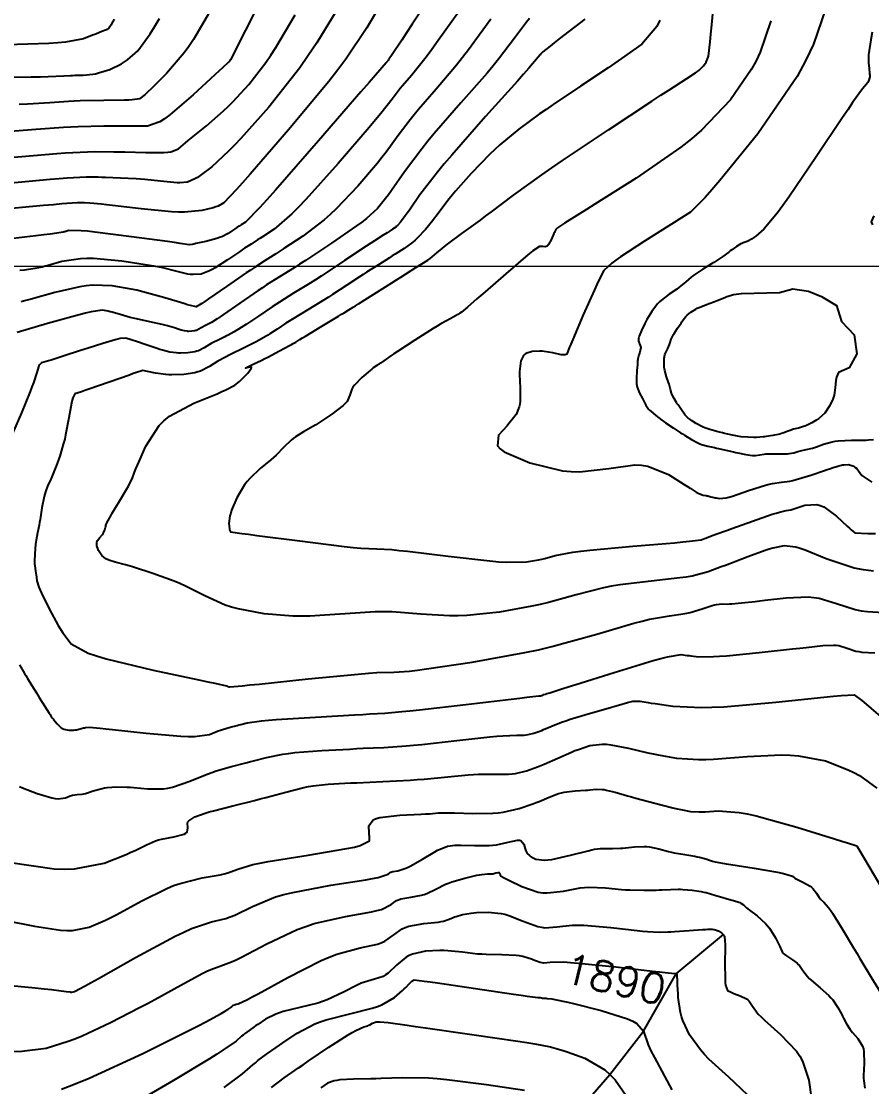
# Model space of a CAD drawing. Header units: metres. Extents: x 837117 to 838477, y 1189012 to 1191015.
# Drawn here: x 838113.6 to 838221.9, y 1189309.4 to 1189445.1 of the extents above; entities that cross this region are included whole.
import ezdxf

# ---------------------------------------------------------------- set-up
doc = ezdxf.new("R2010")
doc.units = ezdxf.units.M
doc.header["$LTSCALE"] = 0.3
doc.layers.add('COORD', color=7, linetype='Continuous', lineweight=20)
doc.layers.add('DRENAJE', color=5, linetype='Continuous', lineweight=25)
doc.layers.add('COTAS 10', color=1, linetype='Continuous')
doc.layers.add('COTAS INT', color=252, linetype='Continuous')
doc.styles.get("Standard").update_dxf_attribs({"font": 'simplex.shx'})

msp = doc.modelspace()

# ---------------------------------------------------------------- linework, layer by layer
at = {"layer": 'COORD'}
msp.add_line((837476.514, 1189413.872), (838476.514, 1189413.872), dxfattribs=at)
at = {"layer": 'COTAS 10'}
for points, elevation in [([(838109.052, 1189427.46), (838113.623, 1189427.843), (838118.094, 1189428.221), (838119.147, 1189428.295), (838120.12, 1189428.355), (838122.964, 1189428.459), (838125.368, 1189428.449), (838126.062, 1189428.437), (838126.77, 1189428.421), (838129.428, 1189428.332), (838131.737, 1189428.338), (838132.223, 1189428.381), (838132.644, 1189428.443), (838133.613, 1189428.82), (838134.482, 1189429.571), (838134.84, 1189429.87), (838135.249, 1189430.207), (838137.149, 1189431.751), (838139.34, 1189433.655), (838139.932, 1189434.219), (838140.517, 1189434.798), (838142.579, 1189437.025), (838144.713, 1189439.804), (838145.345, 1189440.733), (838145.994, 1189441.731), (838148.486, 1189445.908)], 1890), ([(838173.386, 1189445.355), (838170.544, 1189441.434), (838169.785, 1189440.444), (838169.038, 1189439.496), (838166.439, 1189436.421), (838164.164, 1189433.809), (838163.621, 1189433.153), (838163.117, 1189432.526), (838161.609, 1189430.505), (838160.053, 1189428.407), (838159.517, 1189427.731), (838158.936, 1189427.014), (838156.458, 1189424.084), (838153.693, 1189421.158), (838152.931, 1189420.443), (838152.17, 1189419.771), (838149.435, 1189417.69), (838147.043, 1189416.116), (838146.5, 1189415.763), (838146.007, 1189415.445), (838144.658, 1189414.599), (838143.285, 1189413.72), (838142.779, 1189413.382), (838142.217, 1189413.003), (838139.734, 1189411.293), (838137.411, 1189409.694), (838136.951, 1189409.385), (838136.571, 1189409.134), (838135.86, 1189408.713), (838135.131, 1189408.857), (838134.739, 1189408.963), (838134.264, 1189409.097), (838131.863, 1189409.821), (838129.046, 1189410.616), (838128.31, 1189410.795), (838127.592, 1189410.956), (838125.156, 1189411.388), (838122.625, 1189411.446), (838121.848, 1189411.371), (838121.038, 1189411.256), (838117.834, 1189410.51), (838114.847, 1189409.663), (838114.173, 1189409.484), (838113.565, 1189409.33)], 1900), ([(838209.08, 1189445.135), (838207.725, 1189441.144), (838207.201, 1189440.05), (838206.612, 1189438.961), (838203.945, 1189435.065), (838200.219, 1189431.18), (838198.962, 1189430.097), (838197.608, 1189429.012), (838191.903, 1189425.065), (838186.648, 1189421.777), (838185.578, 1189421.107), (838184.673, 1189420.54), (838182.795, 1189419.362), (838182.142, 1189418.935), (838182.01, 1189418.842), (838181.9, 1189418.761), (838181.68, 1189418.561), (838181.543, 1189418.293), (838181.485, 1189418.168), (838181.418, 1189418.022), (838181.106, 1189417.312), (838180.758, 1189416.642), (838180.669, 1189416.521), (838180.583, 1189416.427), (838180.3, 1189416.322), (838180.031, 1189416.378), (838179.954, 1189416.386), (838179.877, 1189416.391), (838179.589, 1189416.381), (838178.751, 1189415.831), (838178.327, 1189415.494), (838177.819, 1189415.078), (838175.289, 1189412.911), (838172.672, 1189410.622), (838172.11, 1189410.128), (838171.618, 1189409.696), (838170.427, 1189408.643), (838169.657, 1189408.026), (838169.43, 1189407.869), (838169.197, 1189407.719), (838168.307, 1189407.225), (838167.04, 1189406.524), (838166.569, 1189406.243), (838166.046, 1189405.924), (838163.723, 1189404.456), (838161.496, 1189403.011), (838161.033, 1189402.705), (838160.637, 1189402.441), (838159.761, 1189401.829), (838159.355, 1189401.528), (838159.254, 1189401.46), (838159.159, 1189401.399), (838158.861, 1189401.234), (838158.412, 1189400.925), (838158.222, 1189400.774), (838158.004, 1189400.593), (838156.979, 1189399.704), (838156.005, 1189398.702), (838155.819, 1189398.451), (838155.669, 1189398.211), (838155.428, 1189397.44), (838155.074, 1189396.643), (838154.852, 1189396.386), (838154.576, 1189396.115), (838153.135, 1189395.005), (838151.49, 1189393.925), (838151.086, 1189393.671), (838150.705, 1189393.437), (838149.516, 1189392.758), (838148.502, 1189392.124), (838148.231, 1189391.919), (838147.964, 1189391.701), (838147.037, 1189390.809), (838146.026, 1189389.801), (838145.707, 1189389.51), (838145.371, 1189389.214), (838144.016, 1189388.105), (838142.67, 1189386.839), (838142.339, 1189386.444), (838142.027, 1189386.03), (838141.053, 1189384.374), (838140.375, 1189382.785), (838140.25, 1189382.412), (838140.152, 1189382.069), (838140.023, 1189381.075), (838140.083, 1189380.425), (838140.105, 1189380.299), (838140.129, 1189380.197), (838140.23, 1189380.025), (838141.653, 1189379.835), (838142.51, 1189379.722), (838143.566, 1189379.583), (838149.053, 1189378.865), (838154.692, 1189378.168), (838155.844, 1189378.043), (838156.819, 1189377.947), (838158.865, 1189377.847), (838160.797, 1189377.762), (838161.701, 1189377.675), (838162.766, 1189377.561), (838167.941, 1189376.924), (838173.258, 1189376.317), (838174.412, 1189376.222), (838175.427, 1189376.16), (838177.941, 1189376.201), (838179.481, 1189376.478), (838179.882, 1189376.565), (838180.271, 1189376.655), (838181.585, 1189377.016), (838183.861, 1189377.433), (838184.857, 1189377.559), (838186.012, 1189377.689), (838191.503, 1189378.195), (838196.807, 1189378.646), (838197.845, 1189378.742), (838198.695, 1189378.824), (838200.206, 1189379.016), (838200.613, 1189379.17), (838200.767, 1189379.229), (838200.939, 1189379.295), (838201.71, 1189379.593), (838203.018, 1189380.08), (838203.529, 1189380.265), (838204.105, 1189380.472), (838206.722, 1189381.401), (838209.233, 1189382.262), (838209.742, 1189382.425), (838210.169, 1189382.556), (838211.041, 1189382.759), (838211.612, 1189382.854), (838211.85, 1189382.917), (838212.124, 1189382.996), (838213.4, 1189383.413), (838214.934, 1189383.521), (838215.37, 1189383.404), (838215.81, 1189383.224), (838217.439, 1189382.043), (838218.807, 1189380.745), (838219.083, 1189380.49), (838219.315, 1189380.28), (838219.779, 1189379.902), (838221.436, 1189379.836), (838222.419, 1189379.824)], 1910), ([(838112.22, 1189337.91), (838117.752, 1189337.102), (838119.085, 1189337.055), (838120.333, 1189337.085), (838124.121, 1189337.833), (838126.915, 1189338.949), (838127.535, 1189339.211), (838128.089, 1189339.453), (838129.537, 1189340.158), (838130.685, 1189340.665), (838131.05, 1189340.783), (838131.436, 1189340.891), (838133, 1189341.197), (838134.306, 1189341.517), (838134.529, 1189341.633), (838134.692, 1189341.762), (838134.778, 1189342.325), (838134.728, 1189342.927), (838134.804, 1189343.079), (838134.92, 1189343.226), (838135.664, 1189343.706), (838137.019, 1189344.194), (838137.519, 1189344.345), (838138.074, 1189344.504), (838140.53, 1189345.137), (838143.271, 1189345.819), (838144.006, 1189346.008), (838144.729, 1189346.198), (838147.256, 1189346.887), (838149.58, 1189347.463), (838150.176, 1189347.582), (838150.752, 1189347.682), (838152.663, 1189347.9), (838154.811, 1189348.01), (838155.537, 1189348.044), (838156.319, 1189348.079), (838159.618, 1189348.217), (838163.12, 1189348.4), (838164.03, 1189348.464), (838164.915, 1189348.533), (838167.896, 1189348.83), (838170.527, 1189349.083), (838171.191, 1189349.124), (838171.827, 1189349.153), (838173.893, 1189349.154), (838175.66, 1189349.171), (838176.108, 1189349.21), (838176.539, 1189349.263), (838177.945, 1189349.581), (838179.34, 1189350.083), (838179.763, 1189350.253), (838180.202, 1189350.436), (838181.921, 1189351.208), (838183.656, 1189351.976), (838184.106, 1189352.156), (838184.542, 1189352.322), (838186.005, 1189352.804), (838187.599, 1189352.991), (838188.118, 1189352.971), (838188.67, 1189352.92), (838190.944, 1189352.475), (838193.399, 1189351.887), (838194.065, 1189351.745), (838194.726, 1189351.612), (838197.063, 1189351.207), (838199.838, 1189351.029), (838200.774, 1189351.039), (838201.783, 1189351.075), (838206.033, 1189351.416), (838210.441, 1189351.638), (838211.549, 1189351.597), (838212.609, 1189351.513), (838216.033, 1189350.842), (838218.926, 1189349.727), (838219.651, 1189349.364), (838220.343, 1189348.976), (838222.57, 1189347.379)], 1900), ([(838206.107, 1189308.304), (838203.722, 1189310.549), (838201.18, 1189312.872), (838200.608, 1189313.469), (838200.093, 1189314.046), (838198.709, 1189315.963), (838197.874, 1189317.777), (838197.705, 1189318.289), (838197.563, 1189318.806), (838197.274, 1189320.705), (838197.248, 1189321.185), (838197.186, 1189322.298), (838197.171, 1189322.621), (838197.16, 1189322.893), (838197.152, 1189323.448), (838197.14, 1189323.625), (838197.126, 1189323.658), (838197.108, 1189323.684), (838197.005, 1189323.72), (838196.89, 1189323.712), (838196.865, 1189323.71), (838196.842, 1189323.709), (838196.782, 1189323.707), (838195.614, 1189323.838), (838194.893, 1189323.921), (838193.999, 1189324.024), (838189.332, 1189324.564), (838184.525, 1189325.065), (838183.542, 1189325.143), (838182.711, 1189325.195), (838180.967, 1189325.167), (838180.157, 1189325.104), (838179.914, 1189325.135), (838179.663, 1189325.187), (838178.751, 1189325.524), (838178.689, 1189325.546), (838177.467, 1189325.94), (838177.06, 1189326.013), (838176.623, 1189326.07), (838174.795, 1189326.147), (838172.796, 1189326.182), (838172.251, 1189326.212), (838171.71, 1189326.253), (838169.786, 1189326.474), (838167.906, 1189326.667), (838167.392, 1189326.69), (838166.88, 1189326.7), (838165.058, 1189326.623), (838163.395, 1189326.248), (838162.985, 1189326.069), (838162.597, 1189325.859), (838161.377, 1189324.827), (838160.293, 1189323.796), (838159.991, 1189323.586), (838159.688, 1189323.407), (838158.587, 1189323.033), (838157.306, 1189322.686), (838156.889, 1189322.524), (838156.445, 1189322.334), (838154.619, 1189321.413), (838152.547, 1189320.435), (838151.949, 1189320.209), (838151.339, 1189320.003), (838149.05, 1189319.423), (838146.943, 1189318.921), (838146.449, 1189318.764), (838145.993, 1189318.599), (838144.67, 1189317.938), (838143.699, 1189317.287), (838143.466, 1189317.129), (838143.249, 1189316.98), (838142.591, 1189316.521), (838141.999, 1189316.072), (838141.822, 1189315.929), (838141.641, 1189315.778), (838140.94, 1189315.166), (838139.271, 1189313.99), (838138.48, 1189313.484), (838137.545, 1189312.9), (838132.979, 1189310.137), (838128.1, 1189307.275)], 1890)]:
    msp.add_lwpolyline(points, dxfattribs=dict(at, elevation=elevation))
at = {"layer": 'COTAS INT'}
for points, elevation in [([(838167.059, 1189450.275), (838163.393, 1189444.71), (838162.654, 1189443.593), (838162.037, 1189442.66), (838160.806, 1189440.82), (838160.435, 1189440.29), (838160.359, 1189440.183), (838160.294, 1189440.093), (838160.157, 1189439.913), (838160.102, 1189439.849), (838160.088, 1189439.833), (838160.076, 1189439.818), (838160.039, 1189439.768), (838158.704, 1189438.221), (838157.873, 1189437.262), (838156.842, 1189436.072), (838151.452, 1189429.856), (838145.948, 1189423.569), (838144.845, 1189422.334), (838143.925, 1189421.319), (838142.121, 1189419.481), (838141.583, 1189419.127), (838141.461, 1189419.047), (838141.351, 1189418.976), (838141.047, 1189418.786), (838140.739, 1189418.588), (838140.625, 1189418.512), (838140.499, 1189418.427), (838139.94, 1189418.043), (838139.116, 1189417.616), (838138.822, 1189417.504), (838138.5, 1189417.395), (838137.1, 1189417.024), (838135.809, 1189416.744), (838135.556, 1189416.693), (838135.348, 1189416.653), (838134.974, 1189416.603), (838133.799, 1189416.775), (838133.086, 1189416.875), (838132.205, 1189416.997), (838127.622, 1189417.626), (838122.942, 1189418.218), (838122, 1189418.316), (838121.21, 1189418.386), (838119.635, 1189418.402), (838119.132, 1189418.259), (838119.019, 1189418.229), (838118.916, 1189418.203), (838118.64, 1189418.143), (838117.245, 1189417.968), (838116.437, 1189417.869), (838115.446, 1189417.748), (838110.348, 1189417.13)], 1896), ([(838222.131, 1189375.023), (838220.869, 1189375.201), (838219.689, 1189375.422), (838216.106, 1189376.582), (838213.428, 1189377.715), (838212.819, 1189377.919), (838212.266, 1189378.076), (838210.746, 1189378.247), (838209.34, 1189377.948), (838208.859, 1189377.809), (838208.339, 1189377.645), (838206.13, 1189376.849), (838203.852, 1189375.971), (838203.288, 1189375.755), (838202.754, 1189375.552), (838201.064, 1189374.916), (838199.04, 1189374.4), (838198.295, 1189374.273), (838197.47, 1189374.151), (838193.823, 1189373.767), (838189.818, 1189373.289), (838188.767, 1189373.108), (838187.742, 1189372.906), (838184.249, 1189372.002), (838180.727, 1189371.033), (838179.683, 1189370.791), (838178.609, 1189370.56), (838174.481, 1189369.817), (838170.318, 1189369.369), (838169.221, 1189369.323), (838168.149, 1189369.311), (838164.481, 1189369.549), (838160.815, 1189369.832), (838159.745, 1189369.847), (838158.65, 1189369.836), (838150.343, 1189369.297), (838149.247, 1189369.285), (838148.174, 1189369.301), (838144.498, 1189369.584), (838141.2, 1189370.215), (838140.366, 1189370.449), (838139.567, 1189370.71), (838136.968, 1189371.867), (838134.505, 1189373.115), (838133.792, 1189373.433), (838133.065, 1189373.739), (838130.328, 1189374.744), (838127.876, 1189375.527), (838127.33, 1189375.693), (838126.84, 1189375.837), (838125.551, 1189376.174), (838124.733, 1189376.423), (838124.541, 1189376.512), (838124.363, 1189376.609), (838123.847, 1189377.034), (838123.491, 1189377.513), (838123.415, 1189377.645), (838123.348, 1189377.776), (838123.19, 1189378.246), (838123.192, 1189378.696), (838123.227, 1189378.815), (838123.277, 1189378.931), (838123.579, 1189379.331), (838123.918, 1189379.709), (838123.99, 1189379.813), (838124.053, 1189379.915), (838124.202, 1189380.281), (838124.3, 1189380.636), (838124.33, 1189380.732), (838124.362, 1189380.827), (838124.488, 1189381.161), (838124.817, 1189381.789), (838124.977, 1189382.069), (838125.167, 1189382.394), (838126.1, 1189383.952), (838127.028, 1189385.514), (838127.215, 1189385.843), (838127.371, 1189386.126), (838127.679, 1189386.775), (838128.013, 1189387.63), (838128.184, 1189388.044), (838128.39, 1189388.535), (838129.42, 1189390.949), (838131.122, 1189393.563), (838131.753, 1189394.181), (838132.452, 1189394.753), (838135.551, 1189396.437), (838138.511, 1189397.627), (838139.123, 1189397.888), (838139.644, 1189398.12), (838140.775, 1189398.709), (838141.356, 1189399.184), (838141.531, 1189399.343), (838141.712, 1189399.515), (838142.416, 1189400.233), (838142.879, 1189400.83), (838142.908, 1189400.924), (838142.894, 1189400.988), (838142.487, 1189400.961), (838142.151, 1189400.879), (838142.181, 1189400.907), (838142.266, 1189400.958), (838143.02, 1189401.327), (838144.221, 1189401.908), (838144.587, 1189402.093), (838144.968, 1189402.289), (838146.465, 1189403.082), (838147.752, 1189403.779), (838148, 1189403.913), (838148.202, 1189404.023), (838148.537, 1189404.208), (838149.067, 1189404.53), (838149.391, 1189404.725), (838149.792, 1189404.967), (838151.879, 1189406.226), (838153.977, 1189407.492), (838154.385, 1189407.739), (838154.718, 1189407.941), (838155.295, 1189408.293), (838155.837, 1189408.638), (838156.148, 1189408.835), (838156.528, 1189409.076), (838158.482, 1189410.313), (838160.77, 1189411.757), (838161.361, 1189412.129), (838161.934, 1189412.488), (838163.851, 1189413.685), (838165.353, 1189414.65), (838165.665, 1189414.864), (838165.932, 1189415.055), (838166.518, 1189415.553), (838167.186, 1189416.144), (838167.504, 1189416.394), (838167.88, 1189416.681), (838169.719, 1189418.031), (838172.072, 1189419.748), (838172.772, 1189420.266), (838173.493, 1189420.804), (838176.274, 1189422.899), (838179.906, 1189425.529), (838181.164, 1189426.402), (838182.531, 1189427.339), (838188.382, 1189431.247), (838193.909, 1189434.876), (838195.072, 1189435.637), (838196.077, 1189436.292), (838198.382, 1189437.775), (838199.475, 1189438.506), (838199.716, 1189438.686), (838199.931, 1189438.857), (838200.484, 1189439.394), (838200.812, 1189439.872), (838200.884, 1189440.006), (838200.949, 1189440.141), (838201.115, 1189440.631), (838201.337, 1189442.464), (838201.436, 1189443.446), (838201.552, 1189444.633), (838202.106, 1189450.631)], 1908), ([(838145.272, 1189450.144), (838142.121, 1189443.915), (838141.514, 1189442.716), (838141.022, 1189441.746), (838140.207, 1189440.144), (838140.146, 1189440.042), (838140.13, 1189440.018), (838140.115, 1189439.995), (838140.063, 1189439.927), (838140.013, 1189439.873), (838139.998, 1189439.859), (838139.984, 1189439.845), (838139.93, 1189439.799), (838139.213, 1189439.141), (838138.78, 1189438.742), (838138.245, 1189438.249), (838135.466, 1189435.685), (838132.479, 1189433.138), (838131.812, 1189432.656), (838131.216, 1189432.271), (838129.642, 1189431.686), (838128.113, 1189431.719), (838127.544, 1189431.724), (838126.912, 1189431.726), (838124.107, 1189431.718), (838120.818, 1189431.635), (838119.881, 1189431.591), (838118.933, 1189431.537), (838115.417, 1189431.263), (838111.7, 1189430.982)], 1888), ([(838217.044, 1189449.64), (838214.502, 1189442.148), (838213.517, 1189440.094), (838212.411, 1189438.049), (838207.405, 1189430.736), (838202.561, 1189424.788), (838201.557, 1189423.604), (838200.7, 1189422.62), (838198.824, 1189420.736), (838197.363, 1189419.819), (838196.769, 1189419.444), (838196.091, 1189419.017), (838192.957, 1189417.04), (838189.929, 1189415.061), (838189.319, 1189414.632), (838188.809, 1189414.256), (838187.789, 1189413.33), (838187.161, 1189412.102), (838186.897, 1189411.536), (838186.595, 1189410.871), (838185.178, 1189407.654), (838183.837, 1189404.545), (838183.583, 1189403.948), (838183.378, 1189403.467), (838183.06, 1189402.683), (838183.038, 1189402.642), (838183.02, 1189402.629), (838182.998, 1189402.615), (838182.874, 1189402.559), (838182.533, 1189402.562), (838182.374, 1189402.585), (838182.186, 1189402.618), (838181.274, 1189402.818), (838180.205, 1189403.006), (838179.919, 1189403.031), (838179.637, 1189403.045), (838178.654, 1189402.997), (838177.851, 1189402.742), (838177.681, 1189402.625), (838177.535, 1189402.488), (838177.201, 1189401.827), (838177.078, 1189400.816), (838177.065, 1189400.459), (838177.061, 1189400.068), (838177.126, 1189398.376), (838177.122, 1189396.693), (838177.075, 1189396.307), (838177.009, 1189395.956), (838176.604, 1189394.98), (838175.938, 1189394.121), (838175.706, 1189393.844), (838175.454, 1189393.55), (838174.376, 1189392.346), (838174.247, 1189391.003), (838174.594, 1189390.62), (838175.107, 1189390.234), (838178.342, 1189388.801), (838182.512, 1189387.807), (838183.615, 1189387.698), (838184.695, 1189387.659), (838188.408, 1189388.119), (838191.745, 1189388.564), (838192.589, 1189388.517), (838193.397, 1189388.396), (838196.023, 1189387.342), (838198.022, 1189386.063), (838198.435, 1189385.799), (838198.786, 1189385.575), (838199.546, 1189385.094), (838199.905, 1189384.9), (838200.003, 1189384.857), (838200.101, 1189384.819), (838200.451, 1189384.719), (838200.814, 1189384.644), (838200.919, 1189384.621), (838201.027, 1189384.597), (838201.437, 1189384.503), (838201.863, 1189384.405), (838201.982, 1189384.38), (838202.1, 1189384.355), (838202.531, 1189384.269), (838203.362, 1189384.373), (838203.733, 1189384.468), (838204.165, 1189384.591), (838206.234, 1189385.276), (838208.378, 1189385.972), (838208.857, 1189386.103), (838209.287, 1189386.207), (838210.426, 1189386.36), (838211.494, 1189386.486), (838211.879, 1189386.573), (838212.303, 1189386.682), (838214.158, 1189387.266), (838215.896, 1189387.863), (838216.247, 1189387.981), (838216.541, 1189388.078), (838217.133, 1189388.257), (838217.363, 1189388.314), (838217.429, 1189388.334), (838217.496, 1189388.356), (838217.747, 1189388.452), (838218.089, 1189388.54), (838218.214, 1189388.557), (838218.351, 1189388.57), (838218.954, 1189388.592), (838219.635, 1189388.38), (838219.821, 1189388.246), (838220.007, 1189388.081), (838220.668, 1189387.211), (838221.949, 1189386.342)], 1912), ([(838159.681, 1189447.781), (838157.61, 1189444.241), (838154.938, 1189440.224), (838153.915, 1189438.865), (838152.77, 1189437.4), (838147.61, 1189431.219), (838142.72, 1189425.611), (838141.744, 1189424.506), (838140.933, 1189423.596), (838139.368, 1189421.929), (838138.641, 1189421.535), (838138.357, 1189421.428), (838138.039, 1189421.322), (838136.591, 1189420.946), (838134.384, 1189420.756), (838133.587, 1189420.766), (838132.708, 1189420.804), (838128.862, 1189421.169), (838125.197, 1189421.613), (838124.433, 1189421.7), (838123.778, 1189421.772), (838122.318, 1189421.904), (838121.61, 1189421.928), (838121.429, 1189421.933), (838121.255, 1189421.936), (838120.68, 1189421.939), (838118.724, 1189421.794), (838117.679, 1189421.703), (838116.416, 1189421.591), (838110.036, 1189421.003)], 1894), ([(838155.094, 1189448.705), (838151.224, 1189442.321), (838150.142, 1189440.707), (838149.055, 1189439.159), (838145.094, 1189434.122), (838141.558, 1189430.156), (838140.739, 1189429.282), (838139.99, 1189428.507), (838137.862, 1189426.52), (838136.368, 1189425.402), (838136.018, 1189425.175), (838135.696, 1189424.983), (838134.761, 1189424.585), (838133.77, 1189424.499), (838133.412, 1189424.504), (838133.018, 1189424.521), (838131.29, 1189424.685), (838129.317, 1189424.898), (838128.767, 1189424.946), (838128.216, 1189424.989), (838126.213, 1189425.104), (838124.316, 1189425.17), (838123.831, 1189425.181), (838123.364, 1189425.19), (838121.822, 1189425.199), (838119.422, 1189425.074), (838118.413, 1189424.999), (838117.255, 1189424.906), (838111.83, 1189424.423)], 1892), ([(838170.372, 1189447.795), (838166.702, 1189442.605), (838165.891, 1189441.491), (838165.168, 1189440.517), (838163.298, 1189438.167), (838162.133, 1189436.829), (838161.855, 1189436.493), (838161.596, 1189436.172), (838160.824, 1189435.137), (838159.378, 1189433.314), (838158.695, 1189432.496), (838157.889, 1189431.543), (838153.955, 1189426.97), (838149.821, 1189422.363), (838148.888, 1189421.389), (838148.048, 1189420.545), (838145.778, 1189418.586), (838144.313, 1189417.621), (838143.98, 1189417.405), (838143.679, 1189417.211), (838142.852, 1189416.693), (838142.012, 1189416.154), (838141.702, 1189415.947), (838141.358, 1189415.715), (838139.837, 1189414.668), (838138.263, 1189413.655), (838137.887, 1189413.444), (838137.535, 1189413.265), (838136.48, 1189412.868), (838135.47, 1189412.8), (838135.147, 1189412.828), (838134.806, 1189412.875), (838133.419, 1189413.212), (838131.423, 1189413.695), (838130.698, 1189413.835), (838129.898, 1189413.976), (838126.389, 1189414.507), (838122.784, 1189414.832), (838121.924, 1189414.843), (838121.124, 1189414.821), (838118.735, 1189414.456), (838116.99, 1189413.961), (838116.596, 1189413.857), (838116.241, 1189413.767), (838115.282, 1189413.559), (838113.97, 1189413.376), (838113.393, 1189413.302)], 1898), ([(838137.531, 1189446.216), (838135.518, 1189442.744), (838134.932, 1189441.876), (838134.335, 1189441.048), (838132.073, 1189438.395), (838130.12, 1189436.446), (838129.716, 1189436.062), (838129.372, 1189435.746), (838128.623, 1189435.17), (838127.707, 1189435.057), (838127.258, 1189435.034), (838126.723, 1189435.014), (838124.081, 1189434.97), (838121.083, 1189434.913), (838120.323, 1189434.885), (838119.593, 1189434.851), (838117.211, 1189434.682), (838114.348, 1189434.504), (838113.316, 1189434.464)], 1886), ([(838109.004, 1189437.897), (838114.828, 1189437.982), (838116.007, 1189438.004), (838116.997, 1189438.026), (838119.004, 1189438.102), (838119.855, 1189438.162), (838120.115, 1189438.174), (838120.387, 1189438.184), (838121.457, 1189438.205), (838122.673, 1189438.323), (838123.036, 1189438.394), (838123.411, 1189438.483), (838124.86, 1189438.943), (838126.331, 1189439.652), (838126.719, 1189439.897), (838127.099, 1189440.164), (838128.403, 1189441.302), (838129.994, 1189443.461), (838130.556, 1189444.371), (838131.17, 1189445.417)], 1884), ([(838125.419, 1189445.351), (838125.083, 1189444.73), (838125.005, 1189444.597), (838124.934, 1189444.482), (838124.732, 1189444.208), (838124.501, 1189444.039), (838124.41, 1189443.99), (838124.309, 1189443.939), (838123.849, 1189443.747), (838123.165, 1189443.488), (838122.922, 1189443.396), (838122.657, 1189443.294), (838121.505, 1189442.852), (838119.212, 1189442.426), (838118.227, 1189442.336), (838117.091, 1189442.257), (838111.722, 1189442.07)], 1882), ([(838185.352, 1189445.358), (838182.108, 1189442.821), (838181.472, 1189442.323), (838180.949, 1189441.913), (838180.004, 1189441.167), (838179.789, 1189440.958), (838179.726, 1189440.887), (838179.661, 1189440.808), (838179.412, 1189440.476), (838178.228, 1189439.092), (838177.574, 1189438.352), (838176.777, 1189437.456), (838172.72, 1189432.93), (838168.406, 1189428.03), (838167.447, 1189426.899), (838166.591, 1189425.865), (838164.351, 1189422.943), (838163.013, 1189421.019), (838162.726, 1189420.614), (838162.474, 1189420.264), (838161.867, 1189419.46), (838161.487, 1189419.054), (838161.38, 1189418.954), (838161.272, 1189418.861), (838160.871, 1189418.571), (838160.438, 1189418.3), (838160.308, 1189418.219), (838160.174, 1189418.135), (838159.656, 1189417.808), (838158.575, 1189417.104), (838158.086, 1189416.782), (838157.514, 1189416.404), (838154.764, 1189414.583), (838151.769, 1189412.617), (838151.042, 1189412.149), (838150.36, 1189411.713), (838148.268, 1189410.413), (838146.486, 1189409.307), (838146, 1189408.995), (838145.516, 1189408.679), (838143.795, 1189407.513), (838142.282, 1189406.483), (838141.93, 1189406.252), (838141.606, 1189406.044), (838140.68, 1189405.492), (838139.93, 1189405.098), (838139.719, 1189404.991), (838139.505, 1189404.885), (838138.72, 1189404.509), (838137.951, 1189404.125), (838137.748, 1189404.013), (838137.549, 1189403.9), (838136.867, 1189403.472), (838136.149, 1189403.104), (838135.928, 1189403.028), (838135.698, 1189402.963), (838134.785, 1189402.821), (838133.843, 1189402.796), (838133.594, 1189402.805), (838133.35, 1189402.821), (838132.512, 1189402.934), (838131.555, 1189403.171), (838131.236, 1189403.265), (838130.895, 1189403.37), (838129.468, 1189403.852), (838128.113, 1189404.321), (838127.816, 1189404.419), (838127.554, 1189404.502), (838126.891, 1189404.685), (838126.174, 1189404.64), (838125.877, 1189404.579), (838125.538, 1189404.498), (838123.958, 1189404.03), (838122.073, 1189403.419), (838121.541, 1189403.248), (838121.005, 1189403.075), (838119.031, 1189402.444), (838117.368, 1189401.918), (838117.028, 1189401.812), (838116.741, 1189401.723), (838116.136, 1189401.542), (838115.886, 1189401.316), (838115.821, 1189401.198), (838115.759, 1189401.056), (838115.551, 1189400.343), (838115.133, 1189399.022), (838114.937, 1189398.496), (838114.708, 1189397.901), (838113.591, 1189395.174), (838112.468, 1189392.537)], 1904), ([(838178.321, 1189445.433), (838177.922, 1189444.955), (838176.399, 1189442.916), (838174.386, 1189440.263), (838173.68, 1189439.398), (838172.908, 1189438.476), (838169.579, 1189434.676), (838166.195, 1189430.789), (838165.388, 1189429.813), (838164.637, 1189428.881), (838162.395, 1189425.874), (838160.727, 1189423.499), (838160.339, 1189422.966), (838159.983, 1189422.485), (838158.961, 1189421.198), (838157.566, 1189419.952), (838156.974, 1189419.498), (838156.293, 1189418.997), (838153.092, 1189416.795), (838149.773, 1189414.61), (838149.019, 1189414.12), (838148.336, 1189413.68), (838146.463, 1189412.506), (838144.834, 1189411.477), (838144.304, 1189411.129), (838143.741, 1189410.753), (838141.424, 1189409.166), (838139.322, 1189407.713), (838138.894, 1189407.421), (838138.534, 1189407.177), (838137.787, 1189406.697), (838137.472, 1189406.531), (838137.383, 1189406.486), (838137.294, 1189406.442), (838136.963, 1189406.284), (838136.64, 1189406.122), (838136.555, 1189406.075), (838136.471, 1189406.028), (838136.184, 1189405.848), (838135.883, 1189405.693), (838135.79, 1189405.661), (838135.693, 1189405.634), (838135.31, 1189405.574), (838134.914, 1189405.564), (838134.809, 1189405.567), (838134.707, 1189405.574), (838134.354, 1189405.622), (838133.952, 1189405.721), (838133.818, 1189405.761), (838133.675, 1189405.805), (838133.075, 1189406.008), (838132.189, 1189406.27), (838131.865, 1189406.352), (838131.507, 1189406.439), (838129.929, 1189406.784), (838128.258, 1189407.153), (838127.842, 1189407.254), (838127.445, 1189407.354), (838126.179, 1189407.71), (838125.142, 1189408.01), (838124.889, 1189408.075), (838124.652, 1189408.131), (838123.922, 1189408.27), (838122.467, 1189408.06), (838121.772, 1189407.898), (838120.951, 1189407.691), (838116.934, 1189406.563), (838113.031, 1189405.418)], 1902), ([(838194.925, 1189445.218), (838194.537, 1189444.403), (838192.623, 1189442.16), (838190.022, 1189440.312), (838189.199, 1189439.745), (838188.333, 1189439.153), (838184.835, 1189436.818), (838181.321, 1189434.458), (838180.445, 1189433.851), (838179.61, 1189433.264), (838176.943, 1189431.313), (838174.561, 1189429.342), (838173.906, 1189428.743), (838173.253, 1189428.121), (838170.908, 1189425.68), (838168.911, 1189423.419), (838168.476, 1189422.91), (838168.093, 1189422.451), (838167.138, 1189421.22), (838166.442, 1189420.261), (838166.223, 1189419.975), (838165.991, 1189419.679), (838165.058, 1189418.536), (838164.03, 1189417.436), (838163.739, 1189417.167), (838163.445, 1189416.914), (838162.361, 1189416.128), (838161.186, 1189415.394), (838160.834, 1189415.174), (838160.472, 1189414.946), (838159.069, 1189414.061), (838157.552, 1189413.09), (838157.117, 1189412.808), (838156.676, 1189412.521), (838155.03, 1189411.438), (838153.243, 1189410.279), (838152.714, 1189409.944), (838152.169, 1189409.603), (838150.073, 1189408.319), (838148.139, 1189407.137), (838147.696, 1189406.86), (838147.292, 1189406.604), (838146.166, 1189405.861), (838145.242, 1189405.253), (838144.965, 1189405.083), (838144.679, 1189404.912), (838143.573, 1189404.287), (838142.389, 1189403.666), (838142.054, 1189403.497), (838141.717, 1189403.329), (838140.476, 1189402.735), (838139.261, 1189402.128), (838138.941, 1189401.952), (838138.626, 1189401.772), (838137.549, 1189401.097), (838136.416, 1189400.515), (838136.067, 1189400.395), (838135.703, 1189400.292), (838134.261, 1189400.067), (838132.773, 1189400.028), (838132.379, 1189400.042), (838131.994, 1189400.067), (838130.669, 1189400.247), (838129.642, 1189400.449), (838129.444, 1189400.488), (838129.285, 1189400.52), (838129.02, 1189400.574), (838128.992, 1189400.576), (838128.982, 1189400.574), (838128.969, 1189400.572), (838128.914, 1189400.556), (838128.241, 1189400.321), (838127.839, 1189400.18), (838127.344, 1189400.006), (838124.779, 1189399.107), (838122.178, 1189398.197), (838121.66, 1189398.017), (838121.231, 1189397.869), (838120.411, 1189397.594), (838120.141, 1189397.082), (838120.057, 1189396.785), (838119.97, 1189396.42), (838119.625, 1189394.54), (838119.223, 1189392.381), (838119.1, 1189391.841), (838118.972, 1189391.326), (838118.467, 1189389.673), (838118.001, 1189388.395), (838117.898, 1189388.117), (838117.806, 1189387.87), (838117.565, 1189387.253), (838117.367, 1189386.808), (838117.302, 1189386.671), (838117.233, 1189386.527), (838116.945, 1189385.958), (838116.64, 1189385.145), (838116.559, 1189384.849), (838116.48, 1189384.521), (838116.208, 1189383.079), (838115.962, 1189381.591), (838115.9, 1189381.234), (838115.839, 1189380.9), (838115.641, 1189379.897), (838115.478, 1189378.981), (838115.44, 1189378.704), (838115.405, 1189378.416), (838115.305, 1189377.289), (838115.267, 1189376.217), (838115.271, 1189375.963), (838115.282, 1189375.728), (838115.374, 1189375.036), (838115.484, 1189374.495), (838115.506, 1189374.356), (838115.525, 1189374.221), (838115.561, 1189373.774), (838115.807, 1189372.977), (838115.958, 1189372.622), (838116.144, 1189372.208), (838117.115, 1189370.232), (838118.276, 1189368.116), (838118.582, 1189367.616), (838118.881, 1189367.152), (838119.907, 1189365.785), (838122.111, 1189364.581), (838123.153, 1189364.221), (838124.383, 1189363.848), (838130.387, 1189362.405), (838136.214, 1189361.177), (838137.333, 1189360.941), (838138.237, 1189360.749), (838139.718, 1189360.429), (838139.798, 1189360.4), (838139.84, 1189360.382), (838139.912, 1189360.346), (838139.987, 1189360.312), (838140.011, 1189360.304), (838140.035, 1189360.298), (838140.131, 1189360.279), (838141.727, 1189360.425), (838142.697, 1189360.522), (838143.895, 1189360.644), (838150.131, 1189361.286), (838156.503, 1189361.91), (838157.788, 1189362.02), (838158.865, 1189362.103), (838161.021, 1189362.175), (838163.04, 1189362.304), (838164.031, 1189362.423), (838165.209, 1189362.577), (838171.021, 1189363.433), (838177.736, 1189364.641), (838179.484, 1189365.017), (838181.182, 1189365.412), (838186.914, 1189366.987), (838191.623, 1189368.378), (838192.678, 1189368.656), (838193.624, 1189368.888), (838196.143, 1189369.339), (838197.887, 1189369.565), (838198.345, 1189369.654), (838198.792, 1189369.756), (838200.318, 1189370.22), (838201.591, 1189370.645), (838201.879, 1189370.721), (838202.139, 1189370.78), (838202.844, 1189370.843), (838203.543, 1189370.831), (838203.798, 1189370.842), (838204.08, 1189370.859), (838205.322, 1189370.972), (838207.056, 1189371.167), (838207.648, 1189371.236), (838208.289, 1189371.311), (838211.007, 1189371.636), (838213.841, 1189371.745), (838214.554, 1189371.684), (838215.236, 1189371.584), (838217.442, 1189370.894), (838219.795, 1189370.132), (838220.571, 1189369.986), (838221.4, 1189369.869), (838224.842, 1189369.684)], 1906), ([(838221.961, 1189443.681), (838221.798, 1189442.696), (838221.514, 1189440.787), (838221.495, 1189440.148), (838221.499, 1189439.964), (838221.508, 1189439.775), (838221.575, 1189439.067), (838221.646, 1189438.457), (838221.658, 1189438.33), (838221.665, 1189438.222), (838221.662, 1189437.985), (838221.632, 1189437.852), (838221.569, 1189437.58), (838221.416, 1189437.284), (838221.336, 1189437.169), (838221.24, 1189437.039), (838220.755, 1189436.449), (838219.49, 1189434.705), (838218.902, 1189433.847), (838218.211, 1189432.826), (838214.854, 1189427.788), (838211.381, 1189422.669), (838210.616, 1189421.598), (838209.937, 1189420.677), (838208.195, 1189418.603), (838207.144, 1189417.697), (838206.9, 1189417.512), (838206.677, 1189417.355), (838206.041, 1189417.029), (838205.529, 1189416.843), (838205.383, 1189416.774), (838205.237, 1189416.698), (838204.695, 1189416.363), (838204.091, 1189415.939), (838203.905, 1189415.807), (838203.711, 1189415.669), (838202.944, 1189415.117), (838202.057, 1189414.505), (838201.788, 1189414.329), (838201.509, 1189414.15), (838200.418, 1189413.48), (838199.376, 1189412.818), (838199.129, 1189412.643), (838198.9, 1189412.472), (838198.221, 1189411.888), (838197.557, 1189411.305), (838197.338, 1189411.135), (838197.103, 1189410.962), (838196.126, 1189410.305), (838195.129, 1189409.553), (838194.881, 1189409.319), (838194.645, 1189409.074), (838193.897, 1189408.098), (838193.289, 1189407.09), (838193.141, 1189406.825), (838193.003, 1189406.566), (838192.578, 1189405.682), (838192.297, 1189404.961), (838192.249, 1189404.804), (838192.214, 1189404.667), (838192.196, 1189404.326), (838192.271, 1189404.108), (838192.296, 1189404.048), (838192.321, 1189403.987), (838192.424, 1189403.77), (838192.486, 1189403.509), (838192.485, 1189403.421), (838192.477, 1189403.326), (838192.38, 1189402.928), (838192.255, 1189402.553), (838192.228, 1189402.473), (838192.205, 1189402.403), (838192.149, 1189402.236), (838192.116, 1189402.052), (838192.107, 1189401.971), (838192.098, 1189401.877), (838192.065, 1189401.43), (838192.027, 1189400.841), (838192.015, 1189400.658), (838192.001, 1189400.466), (838191.945, 1189399.7), (838191.968, 1189398.891), (838192.005, 1189398.672), (838192.055, 1189398.455), (838192.345, 1189397.69), (838192.696, 1189396.997), (838192.784, 1189396.826), (838192.87, 1189396.664), (838193.146, 1189396.153), (838193.493, 1189395.676), (838193.622, 1189395.535), (838193.765, 1189395.39), (838194.403, 1189394.834), (838195.186, 1189394.241), (838195.421, 1189394.073), (838195.664, 1189393.903), (838196.609, 1189393.276), (838197.574, 1189392.661), (838197.83, 1189392.499), (838198.081, 1189392.34), (838198.949, 1189391.797), (838199.78, 1189391.348), (838200.008, 1189391.248), (838200.234, 1189391.159), (838201.045, 1189390.929), (838201.884, 1189390.755), (838202.129, 1189390.702), (838202.379, 1189390.646), (838203.327, 1189390.427), (838204.314, 1189390.202), (838204.589, 1189390.143), (838204.864, 1189390.085), (838205.861, 1189389.885), (838206.745, 1189389.76), (838206.948, 1189389.748), (838207.133, 1189389.746), (838207.653, 1189389.823), (838208.229, 1189389.931), (838208.45, 1189389.948), (838208.697, 1189389.961), (838209.81, 1189389.961), (838210.93, 1189389.963), (838211.182, 1189389.977), (838211.407, 1189389.996), (838212.009, 1189390.111), (838212.514, 1189390.263), (838212.678, 1189390.305), (838212.854, 1189390.348), (838213.577, 1189390.505), (838214.395, 1189390.708), (838214.63, 1189390.78), (838214.869, 1189390.859), (838215.765, 1189391.202), (838216.872, 1189391.515), (838217.244, 1189391.575), (838217.645, 1189391.623), (838219.332, 1189391.698), (838220.901, 1189391.713), (838221.228, 1189391.723), (838221.507, 1189391.735), (838222.128, 1189391.798)], 1914), ([(838222.079, 1189419.125), (838221.879, 1189419.522), (838222.249, 1189420.283)], 1916), ([(838217.744, 1189400.407), (838217.707, 1189400.336), (838217.451, 1189399.72), (838217.398, 1189399.515), (838217.352, 1189399.296), (838217.254, 1189398.381), (838217.12, 1189397.42), (838217.053, 1189397.171), (838216.972, 1189396.93), (838216.572, 1189396.121), (838215.951, 1189395.15), (838215.203, 1189394.465), (838215.071, 1189394.374), (838214.926, 1189394.279), (838214.3, 1189393.918), (838213.605, 1189393.586), (838213.417, 1189393.51), (838213.232, 1189393.441), (838212.578, 1189393.253), (838211.972, 1189393.097), (838211.816, 1189393.049), (838211.666, 1189392.998), (838211.168, 1189392.8), (838210.602, 1189392.596), (838210.41, 1189392.543), (838210.201, 1189392.491), (838209.32, 1189392.315), (838208.466, 1189392.176), (838208.275, 1189392.147), (838208.104, 1189392.123), (838207.652, 1189392.07), (838207.223, 1189392.055), (838207.067, 1189392.055), (838206.894, 1189392.056), (838206.136, 1189392.077), (838205.275, 1189392.141), (838205.038, 1189392.171), (838204.802, 1189392.205), (838203.954, 1189392.372), (838203.221, 1189392.547), (838203.057, 1189392.587), (838202.91, 1189392.622), (838202.521, 1189392.718), (838202.166, 1189392.813), (838202.041, 1189392.847), (838201.904, 1189392.885), (838201.312, 1189393.053), (838200.638, 1189393.292), (838200.45, 1189393.375), (838200.26, 1189393.465), (838199.568, 1189393.851), (838198.975, 1189394.226), (838198.849, 1189394.308), (838198.738, 1189394.382), (838198.474, 1189394.573), (838198.254, 1189394.807), (838198.172, 1189394.908), (838198.08, 1189395.025), (838197.67, 1189395.579), (838197.24, 1189396.197), (838197.136, 1189396.355), (838197.038, 1189396.507), (838196.738, 1189397.007), (838196.51, 1189397.466), (838196.458, 1189397.591), (838196.411, 1189397.716), (838196.282, 1189398.162), (838196.145, 1189398.681), (838196.094, 1189398.852), (838196.037, 1189399.034), (838195.783, 1189399.791), (838195.555, 1189400.583), (838195.515, 1189400.787), (838195.484, 1189400.985), (838195.457, 1189401.645), (838195.498, 1189402.166), (838195.51, 1189402.275), (838195.522, 1189402.369), (838195.571, 1189402.585), (838195.657, 1189402.782), (838195.693, 1189402.864), (838195.929, 1189403.404), (838196.137, 1189403.899), (838196.187, 1189404.026), (838196.234, 1189404.148), (838196.377, 1189404.554), (838196.576, 1189405.003), (838196.658, 1189405.152), (838196.752, 1189405.313), (838197.19, 1189405.985), (838197.632, 1189406.625), (838197.728, 1189406.767), (838197.813, 1189406.892), (838198.027, 1189407.215), (838198.241, 1189407.471), (838198.327, 1189407.555), (838198.424, 1189407.644), (838198.868, 1189408.01), (838199.491, 1189408.405), (838199.699, 1189408.512), (838199.924, 1189408.618), (838200.867, 1189408.991), (838201.798, 1189409.326), (838202.016, 1189409.407), (838202.216, 1189409.485), (838202.791, 1189409.724), (838203.307, 1189409.932), (838203.469, 1189409.989), (838203.64, 1189410.046), (838204.329, 1189410.249), (838205.341, 1189410.385), (838210.162, 1189410.525), (838211.849, 1189410.979), (838213.866, 1189410.683), (838215.528, 1189410.03), (838217.427, 1189408.842), (838218.09, 1189406.832), (838219.687, 1189405.106), (838220.016, 1189402.725), (838219.03, 1189400.918), (838217.707, 1189400.336)], 1914), ([(838113.349, 1189363.076), (838113.998, 1189362.001), (838114.169, 1189361.717), (838114.337, 1189361.438), (838114.913, 1189360.477), (838115.498, 1189359.511), (838115.672, 1189359.229), (838115.851, 1189358.942), (838116.54, 1189357.85), (838117.126, 1189356.932), (838117.24, 1189356.754), (838117.334, 1189356.608), (838117.5, 1189356.356), (838117.618, 1189356.211), (838117.682, 1189356.133), (838118.147, 1189355.56), (838118.665, 1189355.084), (838118.824, 1189354.991), (838118.989, 1189354.915), (838119.642, 1189354.778), (838120.285, 1189354.786), (838120.444, 1189354.8), (838120.595, 1189354.82), (838121.071, 1189354.937), (838121.506, 1189355.061), (838121.63, 1189355.085), (838121.755, 1189355.105), (838122.223, 1189355.14), (838123.627, 1189355.026), (838124.343, 1189354.952), (838125.201, 1189354.86), (838129.483, 1189354.373), (838133.89, 1189353.982), (838134.828, 1189353.95), (838135.643, 1189353.951), (838137.566, 1189354.23), (838138.65, 1189354.672), (838138.935, 1189354.775), (838139.215, 1189354.87), (838140.173, 1189355.146), (838141.068, 1189355.368), (838141.308, 1189355.43), (838141.545, 1189355.492), (838142.37, 1189355.717), (838144.187, 1189355.966), (838145.049, 1189356.043), (838146.066, 1189356.123), (838151.037, 1189356.443), (838156.038, 1189356.726), (838157.074, 1189356.783), (838157.96, 1189356.831), (838159.901, 1189356.929), (838162.064, 1189357.125), (838163.091, 1189357.235), (838164.302, 1189357.37), (838170.218, 1189358.057), (838175.977, 1189358.735), (838177.089, 1189358.864), (838177.992, 1189358.967), (838179.509, 1189359.127), (838179.651, 1189359.129), (838179.687, 1189359.132), (838179.722, 1189359.136), (838179.835, 1189359.162), (838179.947, 1189359.202), (838179.981, 1189359.216), (838180.016, 1189359.23), (838180.155, 1189359.293), (838180.36, 1189359.373), (838180.437, 1189359.399), (838180.524, 1189359.427), (838180.91, 1189359.542), (838182.44, 1189360.016), (838183.247, 1189360.27), (838184.221, 1189360.577), (838189.121, 1189362.129), (838194.068, 1189363.633), (838195.071, 1189363.91), (838195.915, 1189364.127), (838197.639, 1189364.405), (838198.403, 1189364.29), (838198.643, 1189364.259), (838198.895, 1189364.228), (838199.905, 1189364.117), (838201.744, 1189364.133), (838202.518, 1189364.182), (838203.407, 1189364.25), (838207.574, 1189364.657), (838211.812, 1189365.119), (838212.745, 1189365.222), (838213.574, 1189365.315), (838215.703, 1189365.56), (838217.057, 1189365.612), (838217.398, 1189365.583), (838217.724, 1189365.535), (838218.778, 1189365.205), (838219.902, 1189364.841), (838220.273, 1189364.772), (838220.669, 1189364.716), (838222.314, 1189364.627)], 1904), ([(838113.349, 1189347.592), (838113.738, 1189347.423), (838115.587, 1189346.704), (838117.475, 1189346.129), (838117.889, 1189346.049), (838118.256, 1189346.004), (838119.188, 1189346.131), (838119.795, 1189346.412), (838119.957, 1189346.463), (838120.117, 1189346.504), (838120.673, 1189346.556), (838121.318, 1189346.615), (838121.535, 1189346.66), (838121.768, 1189346.717), (838122.746, 1189347.026), (838123.858, 1189347.343), (838124.176, 1189347.405), (838124.498, 1189347.455), (838125.696, 1189347.545), (838127.056, 1189347.515), (838127.481, 1189347.49), (838127.925, 1189347.458), (838129.702, 1189347.283), (838131.687, 1189347.3), (838132.262, 1189347.39), (838132.848, 1189347.517), (838135.057, 1189348.282), (838137.257, 1189349.179), (838137.838, 1189349.388), (838138.406, 1189349.582), (838140.351, 1189350.141), (838142.17, 1189350.594), (838142.657, 1189350.719), (838143.137, 1189350.845), (838144.813, 1189351.302), (838146.883, 1189351.714), (838147.613, 1189351.812), (838148.409, 1189351.903), (838151.85, 1189352.171), (838155.424, 1189352.368), (838156.305, 1189352.413), (838157.139, 1189352.455), (838159.759, 1189352.573), (838162.592, 1189352.763), (838163.56, 1189352.85), (838164.608, 1189352.951), (838169.057, 1189353.443), (838173.252, 1189353.909), (838174.14, 1189353.994), (838174.909, 1189354.06), (838176.701, 1189354.141), (838177.655, 1189354.15), (838177.898, 1189354.171), (838178.13, 1189354.2), (838178.89, 1189354.371), (838179.644, 1189354.643), (838179.872, 1189354.734), (838180.109, 1189354.833), (838181.038, 1189355.25), (838182.415, 1189355.79), (838182.935, 1189355.966), (838183.516, 1189356.153), (838186.113, 1189356.927), (838188.653, 1189357.652), (838189.197, 1189357.809), (838189.671, 1189357.947), (838190.81, 1189358.289), (838191.478, 1189358.446), (838191.655, 1189358.467), (838191.829, 1189358.479), (838192.43, 1189358.443), (838193.419, 1189358.285), (838193.838, 1189358.22), (838194.32, 1189358.147), (838196.585, 1189357.805), (838200.221, 1189357.642), (838201.569, 1189357.681), (838203.063, 1189357.757), (838209.689, 1189358.335), (838215.839, 1189358.978), (838217.034, 1189359.094), (838218.008, 1189359.183), (838219.689, 1189359.283), (838220.671, 1189358.537), (838221.204, 1189358.094), (838221.851, 1189357.548), (838225.128, 1189354.721)], 1902), ([(838111.606, 1189330.512), (838115.263, 1189329.807), (838118.589, 1189329.299), (838119.374, 1189329.26), (838120.099, 1189329.265), (838122.231, 1189329.653), (838124.307, 1189330.575), (838124.998, 1189330.917), (838125.74, 1189331.298), (838128.839, 1189332.986), (838132.116, 1189334.615), (838132.97, 1189334.959), (838133.8, 1189335.256), (838136.608, 1189335.939), (838138.921, 1189336.34), (838139.44, 1189336.46), (838139.906, 1189336.583), (838141.152, 1189337.058), (838143.079, 1189337.636), (838143.975, 1189337.824), (838145.028, 1189338.024), (838150.138, 1189338.848), (838155.068, 1189339.676), (838156.008, 1189339.879), (838156.763, 1189340.07), (838157.951, 1189340.667), (838157.924, 1189341.276), (838157.912, 1189341.475), (838157.899, 1189341.687), (838157.836, 1189342.563), (838158.401, 1189343.362), (838158.784, 1189343.525), (838159.264, 1189343.663), (838161.818, 1189343.954), (838164.514, 1189344.072), (838165.085, 1189344.102), (838165.58, 1189344.129), (838166.734, 1189344.217), (838167.801, 1189344.257), (838168.242, 1189344.254), (838168.745, 1189344.246), (838171.085, 1189344.167), (838173.665, 1189344.192), (838174.319, 1189344.249), (838174.948, 1189344.327), (838177.001, 1189344.791), (838178.736, 1189345.381), (838179.163, 1189345.54), (838179.568, 1189345.696), (838180.839, 1189346.239), (838182.027, 1189346.682), (838182.38, 1189346.774), (838182.743, 1189346.852), (838184.14, 1189347.025), (838185.441, 1189347.111), (838185.743, 1189347.134), (838186.021, 1189347.157), (838186.817, 1189347.238), (838187.574, 1189347.228), (838187.828, 1189347.193), (838188.101, 1189347.144), (838189.244, 1189346.851), (838190.786, 1189346.407), (838191.311, 1189346.263), (838191.877, 1189346.109), (838194.274, 1189345.475), (838196.601, 1189344.89), (838197.123, 1189344.767), (838197.591, 1189344.66), (838198.843, 1189344.415), (838199.936, 1189344.345), (838200.305, 1189344.349), (838200.702, 1189344.363), (838202.377, 1189344.497), (838205.042, 1189344.298), (838206.065, 1189344.101), (838207.211, 1189343.843), (838212.377, 1189342.401), (838217.18, 1189340.917), (838218.097, 1189340.633), (838218.836, 1189340.404), (838220.013, 1189340.037), (838220.027, 1189340.023), (838220.035, 1189340.013), (838220.044, 1189339.997), (838220.048, 1189339.991), (838220.052, 1189339.984), (838220.071, 1189339.951), (838220.985, 1189338.395), (838221.555, 1189337.427), (838225.952, 1189329.951)], 1898), ([(838109.527, 1189322.506), (838115.324, 1189321.944), (838116.479, 1189321.826), (838117.438, 1189321.725), (838119.277, 1189321.496), (838119.785, 1189321.418), (838119.904, 1189321.413), (838120.015, 1189321.413), (838120.34, 1189321.472), (838121.698, 1189322.201), (838122.46, 1189322.624), (838123.39, 1189323.142), (838128.141, 1189325.814), (838133.176, 1189328.513), (838134.285, 1189329.049), (838135.271, 1189329.494), (838137.8, 1189330.336), (838139.647, 1189330.789), (838140.203, 1189330.987), (838140.777, 1189331.217), (838143.011, 1189332.314), (838145.979, 1189333.519), (838147.017, 1189333.819), (838148.148, 1189334.103), (838153.011, 1189335.006), (838157.463, 1189335.711), (838158.334, 1189335.871), (838159.049, 1189336.015), (838160.326, 1189336.41), (838160.667, 1189336.658), (838160.791, 1189336.711), (838160.929, 1189336.757), (838161.536, 1189336.865), (838162.441, 1189337.131), (838162.766, 1189337.277), (838163.123, 1189337.454), (838164.685, 1189338.351), (838166.254, 1189339.272), (838166.617, 1189339.464), (838166.949, 1189339.627), (838167.889, 1189339.989), (838168.864, 1189340.113), (838169.217, 1189340.127), (838169.607, 1189340.132), (838171.319, 1189340.074), (838173.165, 1189340.073), (838173.639, 1189340.112), (838174.098, 1189340.169), (838175.623, 1189340.521), (838176.795, 1189340.764), (838177.03, 1189340.752), (838177.227, 1189340.706), (838177.619, 1189340.256), (838177.768, 1189339.664), (838177.812, 1189339.529), (838177.858, 1189339.406), (838178.033, 1189339.067), (838178.314, 1189338.794), (838178.426, 1189338.714), (838178.553, 1189338.632), (838179.134, 1189338.318), (838180.22, 1189338.197), (838180.665, 1189338.236), (838181.172, 1189338.307), (838183.524, 1189338.825), (838185.791, 1189339.401), (838186.244, 1189339.509), (838186.622, 1189339.594), (838187.356, 1189339.714), (838187.74, 1189339.693), (838187.896, 1189339.69), (838188.075, 1189339.687), (838188.905, 1189339.689), (838189.927, 1189339.726), (838190.227, 1189339.747), (838190.535, 1189339.771), (838191.711, 1189339.898), (838192.932, 1189339.952), (838193.268, 1189339.931), (838193.603, 1189339.895), (838194.807, 1189339.633), (838196.046, 1189339.302), (838196.402, 1189339.221), (838196.765, 1189339.144), (838198.127, 1189338.909), (838199.384, 1189338.7), (838199.682, 1189338.64), (838199.958, 1189338.58), (838200.77, 1189338.359), (838201.36, 1189338.165), (838201.496, 1189338.122), (838201.619, 1189338.085), (838201.964, 1189337.989), (838202.89, 1189337.824), (838203.381, 1189337.743), (838203.973, 1189337.646), (838206.955, 1189337.167), (838209.919, 1189336.661), (838210.499, 1189336.546), (838210.975, 1189336.443), (838211.824, 1189336.165), (838212.144, 1189335.917), (838212.285, 1189335.833), (838212.45, 1189335.743), (838213.237, 1189335.363), (838214.059, 1189334.897), (838214.245, 1189334.752), (838214.414, 1189334.601), (838214.874, 1189334), (838215.229, 1189333.432), (838215.33, 1189333.302), (838215.433, 1189333.184), (838215.817, 1189332.854), (838216.416, 1189332.182), (838216.654, 1189331.848), (838216.924, 1189331.449), (838218.16, 1189329.474), (838219.608, 1189327.056), (838220.012, 1189326.379), (838220.417, 1189325.698), (838221.888, 1189323.208), (838223.354, 1189320.904)], 1896), ([(838112.6, 1189313.829), (838113.643, 1189313.86), (838116.733, 1189314.256), (838119.546, 1189315.133), (838120.414, 1189315.467), (838121.322, 1189315.841), (838124.925, 1189317.523), (838128.65, 1189319.435), (838129.636, 1189319.954), (838130.6, 1189320.47), (838133.917, 1189322.295), (838136.634, 1189323.763), (838137.22, 1189324.053), (838137.734, 1189324.292), (838138.993, 1189324.734), (838140.374, 1189325.237), (838140.966, 1189325.514), (838141.648, 1189325.852), (838144.87, 1189327.569), (838148.724, 1189329.38), (838149.805, 1189329.776), (838150.892, 1189330.127), (838154.87, 1189331.015), (838158.205, 1189331.61), (838158.886, 1189331.776), (838159.464, 1189331.942), (838160.676, 1189332.549), (838161.383, 1189333.065), (838161.642, 1189333.175), (838161.928, 1189333.27), (838163.188, 1189333.495), (838164.555, 1189333.73), (838164.908, 1189333.832), (838165.25, 1189333.951), (838166.395, 1189334.512), (838167.61, 1189335.136), (838167.997, 1189335.293), (838168.405, 1189335.443), (838170.061, 1189335.931), (838171.601, 1189336.283), (838171.937, 1189336.348), (838172.233, 1189336.398), (838172.974, 1189336.462), (838173.432, 1189336.462), (838173.55, 1189336.471), (838173.663, 1189336.486), (838174.042, 1189336.573), (838174.332, 1189336.633), (838174.391, 1189336.63), (838174.44, 1189336.619), (838174.537, 1189336.507), (838174.574, 1189336.36), (838174.585, 1189336.327), (838174.596, 1189336.296), (838174.64, 1189336.212), (838175.083, 1189335.964), (838175.346, 1189335.831), (838175.671, 1189335.669), (838177.349, 1189334.851), (838179.428, 1189334.152), (838180.005, 1189334.066), (838180.583, 1189334.027), (838182.672, 1189334.272), (838184.764, 1189334.666), (838185.343, 1189334.72), (838185.923, 1189334.751), (838188.014, 1189334.664), (838190.032, 1189334.472), (838190.565, 1189334.436), (838191.086, 1189334.409), (838192.876, 1189334.373), (838194.441, 1189334.399), (838194.82, 1189334.41), (838195.177, 1189334.422), (838196.273, 1189334.481), (838197.27, 1189334.509), (838197.564, 1189334.502), (838197.866, 1189334.489), (838199.024, 1189334.389), (838200.208, 1189334.205), (838200.527, 1189334.14), (838200.842, 1189334.068), (838201.949, 1189333.756), (838202.972, 1189333.435), (838203.234, 1189333.358), (838203.486, 1189333.285), (838204.323, 1189333.063), (838204.988, 1189332.86), (838205.133, 1189332.8), (838205.26, 1189332.738), (838205.579, 1189332.498), (838205.974, 1189332.13), (838206.15, 1189331.987), (838206.354, 1189331.826), (838207.332, 1189331.096), (838208.4, 1189330.155), (838208.661, 1189329.861), (838208.907, 1189329.552), (838209.669, 1189328.316), (838210.203, 1189327.23), (838210.304, 1189327.015), (838210.386, 1189326.838), (838210.514, 1189326.51), (838210.555, 1189326.414), (838210.581, 1189326.383), (838210.614, 1189326.35), (838210.786, 1189326.215), (838211.079, 1189326.02), (838211.187, 1189325.949), (838211.307, 1189325.871), (838211.841, 1189325.527), (838212.414, 1189325.075), (838212.559, 1189324.929), (838212.699, 1189324.774), (838213.155, 1189324.139), (838213.743, 1189323.383), (838213.966, 1189323.152), (838214.215, 1189322.911), (838215.332, 1189321.963), (838216.466, 1189320.964), (838216.726, 1189320.691), (838216.962, 1189320.42), (838217.62, 1189319.453), (838218.096, 1189318.55), (838218.218, 1189318.319), (838218.335, 1189318.096), (838218.722, 1189317.358), (838219.162, 1189316.654), (838219.312, 1189316.452), (838219.475, 1189316.246), (838220.166, 1189315.477), (838220.758, 1189314.508), (838220.858, 1189314.176), (838220.931, 1189313.816), (838220.965, 1189312.287), (838220.885, 1189310.77), (838220.887, 1189310.418), (838220.899, 1189310.095), (838221.026, 1189309.175)], 1894), ([(838118.705, 1189309.053), (838120.452, 1189309.704), (838122.241, 1189310.421), (838129.058, 1189313.559), (838134.907, 1189316.515), (838136.087, 1189317.117), (838137.075, 1189317.625), (838139.058, 1189318.676), (838139.671, 1189319.047), (838139.796, 1189319.126), (838139.902, 1189319.194), (838140.126, 1189319.351), (838140.22, 1189319.433), (838140.245, 1189319.454), (838140.268, 1189319.473), (838140.348, 1189319.533), (838140.436, 1189319.595), (838140.465, 1189319.615), (838140.496, 1189319.636), (838140.627, 1189319.723), (838140.804, 1189319.812), (838140.865, 1189319.834), (838140.932, 1189319.855), (838141.215, 1189319.923), (838142.377, 1189320.473), (838142.998, 1189320.798), (838143.748, 1189321.199), (838147.538, 1189323.271), (838151.768, 1189325.406), (838152.795, 1189325.845), (838153.761, 1189326.219), (838156.729, 1189327.024), (838158.946, 1189327.509), (838159.439, 1189327.681), (838159.878, 1189327.869), (838161.026, 1189328.688), (838162.1, 1189329.472), (838162.493, 1189329.638), (838162.927, 1189329.783), (838164.84, 1189330.124), (838166.669, 1189330.329), (838167.05, 1189330.388), (838167.377, 1189330.448), (838168.105, 1189330.674), (838168.593, 1189330.907), (838168.768, 1189330.971), (838168.96, 1189331.036), (838169.8, 1189331.271), (838170.878, 1189331.465), (838171.22, 1189331.503), (838171.581, 1189331.536), (838173.043, 1189331.598), (838174.696, 1189331.431), (838175.178, 1189331.319), (838175.67, 1189331.178), (838177.534, 1189330.433), (838179.366, 1189329.756), (838179.838, 1189329.659), (838180.295, 1189329.602), (838181.82, 1189329.72), (838183.738, 1189329.931), (838184.443, 1189329.932), (838185.224, 1189329.908), (838188.673, 1189329.614), (838192.016, 1189329.248), (838192.729, 1189329.178), (838193.35, 1189329.123), (838194.829, 1189329.04), (838195.949, 1189329.077), (838196.345, 1189329.097), (838196.777, 1189329.122), (838198.647, 1189329.248), (838200.381, 1189329.369), (838200.727, 1189329.39), (838201.015, 1189329.406), (838201.574, 1189329.42), (838201.75, 1189329.392), (838201.798, 1189329.383), (838201.845, 1189329.372), (838202.009, 1189329.325), (838202.162, 1189329.278), (838202.201, 1189329.266), (838202.238, 1189329.255), (838202.363, 1189329.222), (838202.462, 1189329.192), (838202.484, 1189329.183), (838202.503, 1189329.174), (838202.55, 1189329.138), (838202.609, 1189329.083), (838202.635, 1189329.062), (838202.665, 1189329.038), (838202.811, 1189328.929), (838202.97, 1189328.789), (838203.009, 1189328.745), (838203.046, 1189328.699), (838203.159, 1189328.515), (838203.227, 1189327.869), (838203.235, 1189327.531), (838203.238, 1189327.125), (838203.21, 1189325.086), (838203.228, 1189323.041), (838203.26, 1189322.631), (838203.304, 1189322.289), (838203.56, 1189321.619), (838204.006, 1189321.377), (838204.17, 1189321.305), (838204.351, 1189321.23), (838205.152, 1189320.942), (838205.951, 1189320.553), (838206.131, 1189320.415), (838206.293, 1189320.263), (838206.731, 1189319.607), (838207.472, 1189318.605), (838207.825, 1189318.236), (838208.242, 1189317.827), (838210.282, 1189316.017), (838212.334, 1189313.861), (838212.757, 1189313.233), (838213.119, 1189312.592), (838213.903, 1189310.166), (838214.241, 1189307.744)], 1892), ([(838139.439, 1189309.263), (838141.753, 1189310.98), (838143.061, 1189312.122), (838143.4, 1189312.404), (838143.729, 1189312.67), (838144.834, 1189313.509), (838146.061, 1189314.365), (838146.467, 1189314.643), (838146.902, 1189314.939), (838148.713, 1189316.152), (838150.959, 1189317.343), (838151.669, 1189317.624), (838152.417, 1189317.883), (838155.433, 1189318.646), (838158.291, 1189319.345), (838158.938, 1189319.565), (838159.523, 1189319.796), (838161.117, 1189320.727), (838162.134, 1189321.608), (838162.356, 1189321.808), (838162.552, 1189321.988), (838163.043, 1189322.483), (838163.328, 1189322.784), (838163.394, 1189322.842), (838163.454, 1189322.89), (838163.625, 1189322.972), (838164.903, 1189322.809), (838165.662, 1189322.701), (838166.597, 1189322.567), (838171.434, 1189321.857), (838176.293, 1189321.146), (838177.241, 1189321.011), (838178.016, 1189320.902), (838179.381, 1189320.731), (838179.598, 1189320.722), (838179.65, 1189320.715), (838179.699, 1189320.706), (838179.844, 1189320.66), (838179.96, 1189320.617), (838179.99, 1189320.611), (838180.019, 1189320.607), (838180.115, 1189320.615), (838180.331, 1189320.617), (838180.435, 1189320.61), (838180.559, 1189320.6), (838181.165, 1189320.536), (838182.573, 1189320.255), (838183.202, 1189320.108), (838183.934, 1189319.931), (838187.442, 1189319.041), (838190.817, 1189317.978), (838191.466, 1189317.693), (838191.991, 1189317.411), (838192.855, 1189316.423), (838193.443, 1189314.69), (838193.793, 1189313.938), (838194.225, 1189313.068), (838196.464, 1189308.942)], 1888), ([(838145.459, 1189309.269), (838147.077, 1189310.497), (838148.874, 1189311.751), (838149.469, 1189312.157), (838150.105, 1189312.59), (838152.756, 1189314.366), (838155.22, 1189315.952), (838155.739, 1189316.263), (838156.187, 1189316.52), (838157.216, 1189316.988), (838157.729, 1189317.124), (838157.852, 1189317.171), (838157.967, 1189317.223), (838158.315, 1189317.445), (838158.802, 1189317.609), (838159.006, 1189317.625), (838159.239, 1189317.627), (838160.329, 1189317.529), (838162.744, 1189317.184), (838163.812, 1189317.03), (838165.054, 1189316.852), (838170.984, 1189315.999), (838176.818, 1189315.141), (838177.999, 1189314.96), (838178.992, 1189314.803), (838181.013, 1189314.437), (838182.163, 1189314.089), (838182.608, 1189313.943), (838183.108, 1189313.775), (838185.368, 1189312.988), (838187.902, 1189311.506), (838188.573, 1189310.899), (838189.232, 1189310.208), (838191.504, 1189307.003)], 1886), ([(838177.683, 1189308.87), (838172.837, 1189309.607), (838167.776, 1189310.232), (838166.569, 1189310.34), (838165.445, 1189310.421), (838162.09, 1189310.479), (838159.435, 1189310.375), (838158.754, 1189310.354), (838158.096, 1189310.335), (838155.915, 1189310.295), (838154.173, 1189310.206), (838153.792, 1189310.157), (838153.455, 1189310.097), (838152.602, 1189309.791), (838151.755, 1189309.208)], 1884)]:
    msp.add_lwpolyline(points, dxfattribs=dict(at, elevation=elevation))
at = {"layer": 'DRENAJE'}
for p, q in [((838197.005, 1189323.72), (838203.028, 1189328.722)), ((838192.855, 1189316.423), (838197.005, 1189323.72)), ((838188.573, 1189310.899), (838192.855, 1189316.423)), ((838185.26, 1189307.063), (838188.573, 1189310.899))]:
    msp.add_line(p, q, dxfattribs=at)

# ---------------------------------------------------------------- texts
at = {"layer": 'COTAS 10', "insert": (838182.454, 1189322.704, 1890), "char_height": 3.8, "attachment_point": 7, "rotation": 346.80516}
msp.add_mtext('1890', dxfattribs=at)

doc.saveas('drawing.dxf')
